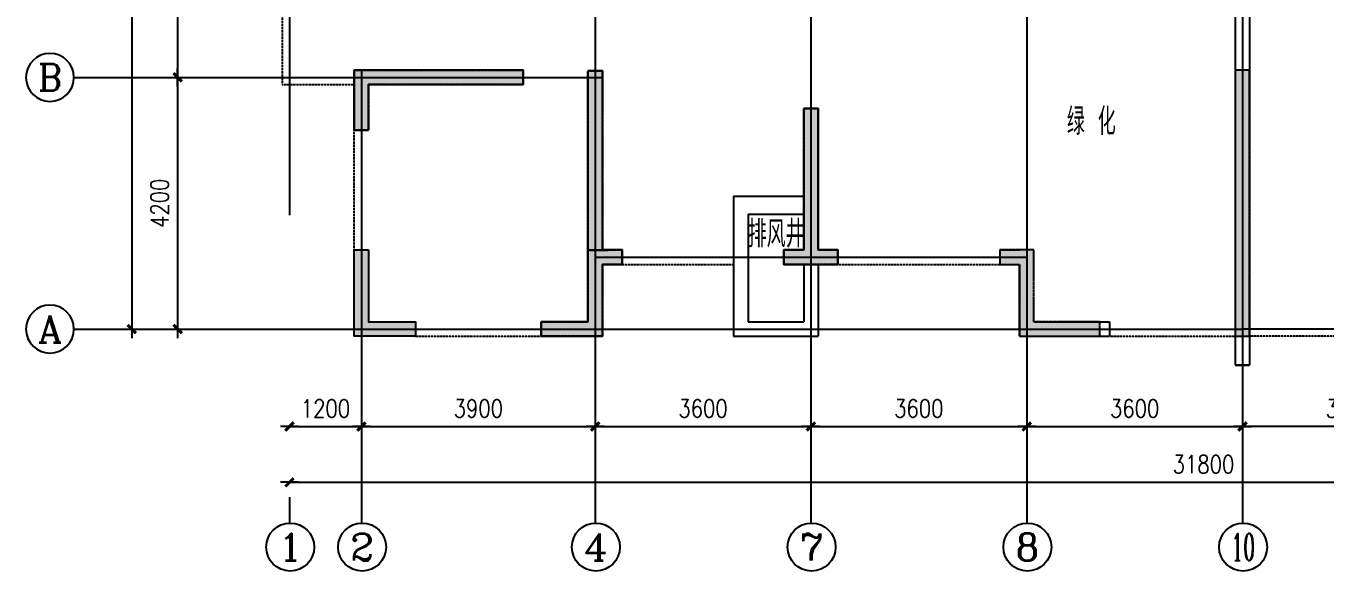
# Model space of a CAD drawing. Extents: x -170759 to 304867, y -311201 to 112352.
# Drawn here: x 190802 to 212477, y 30701 to 39798 of the extents above; entities that cross this region are included whole.
import ezdxf
from ezdxf.enums import TextEntityAlignment as Align

# ---------------------------------------------------------------- set-up
doc = ezdxf.new("R2010")
doc.units = 0
for name, pattern in [('ACAD_ISO04W100', [30.5, 24, -3, 0.5, -3]), ('DASH', [0.35, 0.25, -0.1]), ('DOTE', [2.42, 2, -0.2, 0.02, -0.2])]:
    doc.linetypes.add(name, pattern=pattern)
doc.layers.get('0').update_dxf_attribs({"linetype": 'CONTINUOUS'})
doc.layers.get('DEFPOINTS').update_dxf_attribs({"linetype": 'CONTINUOUS'})
for name, color, linetype in [('AXIS', 3, 'CONTINUOUS'), ('AXIS_TEXT', 7, 'CONTINUOUS'), ('DOOR', 2, 'CONTINUOUS'), ('DOTE', 251, 'CONTINUOUS'), ('TEX', 7, 'CONTINUOUS'), ('TXT', 3, 'CONTINUOUS'), ('WALL', 7, 'CONTINUOUS'), ('ZXX', 2, 'ACAD_ISO04W100')]:
    doc.layers.add(name, color=color, linetype=linetype)
doc.styles.add('COMPLEX', font='COMPLEX')
doc.styles.add('DIM_FONT', font='SIMPLEX.shx', dxfattribs={"width": 0.8})
doc.styles.add('HZTXT', font='txt.shx', dxfattribs={"width": 0.8, "bigfont": 'hztxt.shx'})
doc.styles.add('HZXXX', font='romans', dxfattribs={"width": 0.7, "bigfont": 'hzs'})
doc.dimstyles.new('AXIS', dxfattribs={"dimtxt": 300, "dimasz": 1, "dimexe": 250, "dimexo": 300, "dimgap": 150, "dimtad": 1, "dimdec": 0, "dimdsep": 46, "dimtxsty": 'DIM_FONT', "dimblk": '_DIMX', "dimblk1": '_DIMX', "dimblk2": '_DIMX', "dimcen": 2.5, "dimse1": 1, "dimse2": 1, "dimclrd": 3, "dimclre": 3, "dimclrt": 7, "dimadec": 0, "dimazin": 0, "dimtfac": 1, "dimtdec": 0, "dimtix": 1, "dimtmove": 2, "dimatfit": 3, "dimldrblk": '_DIMX', "dimfxl": 0, "dimtolj": 1, "dimtzin": 0, "dimarcsym": 0})

# ---------------------------------------------------------------- blocks, each defined once
blk = doc.blocks.new('_DIMX')
blk.add_line((-150, 0), (150, 0))
at = {"const_width": 50}
blk.add_lwpolyline([(-70, -70), (70, 70)], dxfattribs=at)
blk = doc.blocks.new('_AXISO')
blk.add_circle((0, 0), 0.5)
at = {"layer": 'AXIS_TEXT', "style": 'COMPLEX', "width": 1.041667}
blk.add_attdef('A', text='', height=0.56, dxfattribs=at).set_placement((-0.25, -0.28), (0.25, -0.28), align=Align.FIT)
blk = doc.blocks.new('*D336')
at = {"layer": 'AXIS', "color": 3, "lineweight": -2}
blk.add_line((193333, 42239), (193333, 38941), dxfattribs=at)
at = {"layer": 'DEFPOINTS', "color": 0}
for p in [(195200, 42240), (193333, 38940), (195200, 38940)]:
    blk.add_point(p, dxfattribs=at)
at = {"layer": 'AXIS', "color": 3, "lineweight": -2}
for p, rotation in [((193333, 42240), 90), ((193333, 38940), 270)]:
    blk.add_blockref('_DIMX', p, dxfattribs=dict(at, rotation=rotation))
at = {"layer": 'AXIS', "color": 7, "insert": (193033, 40590), "char_height": 300, "attachment_point": 5, "rotation": 90, "style": 'DIM_FONT'}
blk.add_mtext('\\A1;3300', dxfattribs=at)
blk = doc.blocks.new('*D337')
at = {"layer": 'AXIS', "color": 3, "lineweight": -2}
blk.add_line((192567, 49139), (192567, 34741), dxfattribs=at)
at = {"layer": 'DEFPOINTS', "color": 0}
for p in [(194282, 49140), (192567, 34740), (194282, 34740)]:
    blk.add_point(p, dxfattribs=at)
at = {"layer": 'AXIS', "color": 3, "lineweight": -2}
for p, rotation in [((192567, 49140), 90), ((192567, 34740), 270)]:
    blk.add_blockref('_DIMX', p, dxfattribs=dict(at, rotation=rotation))
at = {"layer": 'AXIS', "color": 7, "insert": (192267, 41402), "char_height": 300, "attachment_point": 5, "rotation": 90, "style": 'DIM_FONT'}
blk.add_mtext('\\A1;14400', dxfattribs=at)
blk = doc.blocks.new('*D338')
at = {"layer": 'AXIS', "color": 3, "lineweight": -2}
blk.add_line((193333, 38939), (193333, 34741), dxfattribs=at)
at = {"layer": 'DEFPOINTS', "color": 0}
for p in [(195200, 38940), (193333, 34740), (195200, 34740)]:
    blk.add_point(p, dxfattribs=at)
at = {"layer": 'AXIS', "color": 3, "lineweight": -2}
for p, rotation in [((193333, 38940), 90), ((193333, 34740), 270)]:
    blk.add_blockref('_DIMX', p, dxfattribs=dict(at, rotation=rotation))
at = {"layer": 'AXIS', "color": 7, "insert": (193033, 36840), "char_height": 300, "attachment_point": 5, "rotation": 90, "style": 'DIM_FONT'}
blk.add_mtext('\\A1;4200', dxfattribs=at)
blk = doc.blocks.new('*D356')
at = {"layer": 'AXIS', "color": 3, "lineweight": -2}
blk.add_line((214699, 33113), (211101, 33113), dxfattribs=at)
at = {"layer": 'DEFPOINTS', "color": 0}
for p in [(211100, 33974), (214700, 33974), (211100, 33113)]:
    blk.add_point(p, dxfattribs=at)
at = {"layer": 'AXIS', "color": 3, "lineweight": -2, "rotation": 180}
blk.add_blockref('_DIMX', (211100, 33113), dxfattribs=at)
at = {"layer": 'AXIS', "color": 3, "lineweight": -2}
blk.add_blockref('_DIMX', (214700, 33113), dxfattribs=at)
at = {"layer": 'AXIS', "color": 7, "insert": (212900, 33413), "char_height": 300, "attachment_point": 5, "style": 'DIM_FONT'}
blk.add_mtext('\\A1;3600', dxfattribs=at)

msp = doc.modelspace()

# ---------------------------------------------------------------- hatches: boundary and pattern name
at = {"layer": 'ZXX'}
h = msp.add_hatch(color=256, dxfattribs=at)
h.paths.add_polyline_path([(199099.50572, 38939.63652), (199099.50572, 39059.63652), (196399.50572, 39059.63652), (196399.50572, 38939.63652)])
h.paths.add_polyline_path([(196399.50572, 38939.63652), (196399.50572, 38059.63652), (196519.50572, 38059.63652), (196519.50572, 38819.63652), (199099.50572, 38819.63652), (199099.50572, 38939.63652)])
h.paths.add_polyline_path([(196399.50572, 38939.63652), (196279.50572, 38939.63652), (196279.50572, 38059.63652), (196399.50572, 38059.63652)])
h.paths.add_polyline_path([(196399.50572, 39059.63652), (196279.50572, 39059.63652), (196279.50572, 38939.63652), (196399.50572, 38939.63652)])
msp.add_hatch(color=256, dxfattribs=at).paths.add_polyline_path([(200419.50572, 39051.45781), (200179.50572, 39051.45781), (200179.50572, 36058.05454), (200419.50572, 36058.72064)])
h = msp.add_hatch(color=256, dxfattribs=at)
h.paths.add_polyline_path([(211099.50572, 38939.63652), (211219.50572, 38939.63652), (211219.50572, 39059.63652), (210979.50572, 39059.63652), (210979.50572, 38939.63652)])
h.paths.add_polyline_path([(210979.50572, 34739.63652), (211099.50572, 34739.63652), (211219.50572, 34739.63652), (211219.50572, 38939.63652), (211099.50572, 38939.63652), (210979.50572, 38939.63652)])
h.paths.add_polyline_path([(211219.50572, 34619.63652), (211219.50572, 34739.63652), (211099.50572, 34739.63652), (210979.50572, 34739.63652), (210979.50572, 34619.63652)])
h = msp.add_hatch(color=256, dxfattribs=at)
h.paths.add_polyline_path([(203899.50572, 38419.63652), (203779.50572, 38419.63652), (203779.50572, 36059.63652), (203449.50572, 36059.63652), (203449.50572, 35939.63652), (203899.50572, 35939.63652)])
h.paths.add_polyline_path([(204019.50572, 38419.63652), (203899.50572, 38419.63652), (203899.50572, 35939.63652), (204349.50572, 35939.63652), (204349.50572, 36059.63652), (204019.50572, 36059.63652)])
h.paths.add_polyline_path([(204349.50572, 35939.63652), (203899.50572, 35939.63652), (203899.50572, 35819.63652), (204349.50572, 35819.63652)])
h.paths.add_polyline_path([(203899.50572, 35939.63652), (203449.50572, 35939.63652), (203449.50572, 35819.63652), (203899.50572, 35819.63652)])
h = msp.add_hatch(color=256, dxfattribs=at)
h.paths.add_polyline_path([(196519.50572, 36059.63652), (196399.50572, 36059.63652), (196399.50572, 34739.63652), (197299.50572, 34739.63652), (197299.50572, 34859.63652), (196519.50572, 34859.63652)])
h.paths.add_polyline_path([(196399.50572, 36059.63652), (196279.50572, 36059.63652), (196279.50572, 34739.63652), (196399.50572, 34739.63652)])
h.paths.add_polyline_path([(197299.50572, 34739.63652), (196399.50572, 34739.63652), (196399.50572, 34619.63652), (197299.50572, 34619.63652)])
h.paths.add_polyline_path([(196399.50572, 34739.63652), (196279.50572, 34739.63652), (196279.50572, 34619.63652), (196399.50572, 34619.63652)])
h = msp.add_hatch(color=256, dxfattribs=at)
h.paths.add_polyline_path([(200299.50572, 35939.63652), (200299.50572, 34739.63652), (200419.50572, 34739.63652), (200419.50572, 35819.63652), (200749.50572, 35819.63652), (200749.50572, 35939.63652)])
h.paths.add_polyline_path([(200299.50572, 36058.38759), (200299.50572, 35939.63652), (200749.50572, 35939.63652), (200749.50572, 36059.63652)])
h.paths.add_polyline_path([(200179.50572, 34859.63652), (199399.50572, 34859.63652), (199399.50572, 34739.63652), (200299.50572, 34739.63652), (200299.50572, 36058.38759), (200179.50572, 36058.05454)])
h.paths.add_polyline_path([(200299.50572, 34619.63652), (200419.50572, 34619.63652), (200419.50572, 34739.63652), (200399.50572, 34739.63652), (200299.50572, 34739.63652)])
h.paths.add_polyline_path([(200299.50572, 34619.63652), (200299.50572, 34739.63652), (199399.50572, 34739.63652), (199399.50572, 34619.63652)])
h = msp.add_hatch(color=256, dxfattribs=at)
h.paths.add_polyline_path([(207499.50572, 36059.63652), (207049.50572, 36059.63652), (207049.50572, 35939.63652), (207499.50572, 35939.63652)])
h.paths.add_polyline_path([(207499.50572, 35939.63652), (207049.50572, 35939.63652), (207049.50572, 35819.63652), (207379.50572, 35819.63652), (207379.50572, 34739.63652), (207499.50572, 34739.63652)])
h.paths.add_polyline_path([(207619.50572, 36059.63652), (207499.50572, 36059.63652), (207499.50572, 34739.63652), (208719.50572, 34739.63652), (208719.50572, 34859.63652), (207619.50572, 34859.63652)])
h.paths.add_polyline_path([(208719.50572, 34739.63652), (207499.50572, 34739.63652), (207499.50572, 34619.63652), (208719.50572, 34619.63652)])
h.paths.add_polyline_path([(207499.50572, 34739.63652), (207379.50572, 34739.63652), (207379.50572, 34619.63652), (207499.50572, 34619.63652)])

# ---------------------------------------------------------------- linework, layer by layer
at = {"layer": 'AXIS'}
for p, q in [((191602.36587, 38939.63652), (191966.15984, 38939.63652)), ((191602.36587, 34739.63652), (191966.15984, 34739.63652)), ((195199.50572, 31932.34873), (195199.50572, 31501.22938)), ((196399.50572, 31932.34873), (196399.50572, 31501.22938)), ((200299.50572, 31932.34873), (200299.50572, 31501.22938)), ((203899.50572, 31932.34873), (203899.50572, 31501.22938)), ((207499.50572, 31932.34873), (207499.50572, 31501.22938)), ((211099.50572, 31932.34873), (211099.50572, 31501.22938))]:
    msp.add_line(p, q, dxfattribs=at)
at = {"layer": 'DOOR', "linetype": 'DASH'}
for p, q in [((195079.50572, 40139.63652), (195079.50572, 38819.63652)), ((196279.50572, 34619.63652), (196279.50572, 39059.63652)), ((195079.50572, 38819.63652), (196279.50572, 38819.63652)), ((200749.50572, 35819.63652), (202609.50572, 35819.63652)), ((204349.50572, 35819.63652), (207049.50572, 35819.63652)), ((197299.50572, 34619.63652), (199399.50572, 34619.63652)), ((208879.50572, 34619.63652), (210979.50572, 34619.63652)), ((213319.50572, 34619.63652), (211219.50572, 34619.63652))]:
    msp.add_line(p, q, dxfattribs=at)
at = {"layer": 'DOOR'}
for p, q in [((202609.50572, 36959.63652), (203779.50572, 36959.63652)), ((202609.50572, 36959.63652), (202609.50572, 34619.63652)), ((202849.50572, 36659.63652), (203779.50572, 36659.63652)), ((202849.50572, 36659.63652), (202849.50572, 34859.63652)), ((203779.50572, 35819.63652), (203779.50572, 34859.63652)), ((204019.50572, 35819.63652), (204019.50572, 34619.63652)), ((202849.50572, 34859.63652), (203779.50572, 34859.63652)), ((202609.50572, 34619.63652), (204019.50572, 34619.63652))]:
    msp.add_line(p, q, dxfattribs=at)
at = {"layer": 'DOTE', "linetype": 'DOTE', "ltscale": 0.5}
for p, q in [((195199.50572, 51580.71952), (195199.50572, 36639.63652)), ((211099.50572, 51580.71952), (211099.50572, 31719.02582)), ((207499.50572, 44939.63652), (207499.50572, 31719.02582)), ((211099.50572, 45059.63652), (211099.50572, 33973.70595)), ((211099.50572, 45059.63652), (211099.50572, 33973.70595)), ((203899.50572, 43259.63652), (203899.50572, 31719.02582)), ((200299.50572, 40739.63652), (200299.50572, 31719.02582)), ((196399.50572, 39059.63652), (196399.50572, 31719.02582)), ((191639.96073, 38939.63652), (200419.50572, 38939.63652)), ((195199.50572, 38939.63652), (200419.50572, 38939.63652)), ((200299.50572, 35939.63652), (207499.50572, 35939.63652)), ((200299.50572, 35939.63652), (207499.50572, 35939.63652)), ((191639.96073, 34739.63652), (211099.50572, 34739.63652)), ((230042.56401, 34739.63652), (211099.50572, 34739.63652))]:
    msp.add_line(p, q, dxfattribs=at)
at = {"layer": 'WALL'}
for p, q in [((210979.50572, 40739.63652), (210979.50572, 34139.63652)), ((211219.50572, 40739.63652), (211219.50572, 34139.63652)), ((203779.50572, 38419.63652), (203779.50572, 37939.63652)), ((203779.50572, 38419.63652), (204019.50572, 38419.63652)), ((204019.50572, 38419.63652), (204019.50572, 36059.63652)), ((203779.50572, 36739.63652), (203779.50572, 36059.63652)), ((204019.50572, 36739.63652), (204019.50572, 36059.63652)), ((203449.50572, 36059.63652), (203449.50572, 35819.63652)), ((203449.50572, 36059.63652), (203779.50572, 36059.63652)), ((204019.50572, 36059.63652), (204349.50572, 36059.63652)), ((204349.50572, 36059.63652), (204349.50572, 35819.63652)), ((207049.50572, 36059.63652), (207379.50572, 36059.63652)), ((207049.50572, 36059.63652), (207049.50572, 35819.63652)), ((203449.50572, 35819.63652), (204349.50572, 35819.63652)), ((207049.50572, 35819.63652), (207379.50572, 35819.63652)), ((207379.50572, 34619.63652), (207379.50572, 35819.63652)), ((207619.50572, 34859.63652), (208879.50572, 34859.63652)), ((208879.50572, 34859.63652), (208879.50572, 34619.63652)), ((208879.50572, 34839.63652), (208879.50572, 34619.63652)), ((207379.50572, 34619.63652), (208879.50572, 34619.63652)), ((211219.50572, 34139.63652), (210979.50572, 34139.63652)), ((210979.50572, 34139.63652), (211219.50572, 34139.63652)), ((211219.50572, 34139.63652), (210979.50572, 34139.63652)), ((210979.50572, 34139.63652), (211219.50572, 34139.63652))]:
    msp.add_line(p, q, dxfattribs=at)
for points in [[(196519.50572, 38059.63652), (196519.50572, 38819.63652), (199099.50572, 38819.63652), (199099.50572, 39059.63652), (196279.50572, 39059.63652), (196279.50572, 38059.63652)], [(200179.50572, 39051.45781), (200179.50572, 34859.63652), (199399.50572, 34859.63652), (199399.50572, 34619.63652), (200419.50572, 34619.63652), (200419.50572, 35819.63652), (200749.50572, 35819.63652), (200748.83963, 36059.63467), (200419.50572, 36059.63652), (200419.50572, 39051.45781)], [(203779.50572, 38419.63652), (203779.50572, 36059.63652), (203449.50572, 36059.63652), (203449.50572, 35819.63652), (204349.50572, 35819.63652), (204349.50572, 36059.63652), (204019.50572, 36059.63652), (204019.50572, 38419.63652)], [(196519.50572, 36059.63652), (196519.50572, 34859.63652), (197299.50572, 34859.63652), (197299.50572, 34619.63652), (196279.50572, 34619.63652), (196279.50572, 36059.63652)]]:
    msp.add_lwpolyline(points, close=True, dxfattribs=at)
at = {"layer": 'ZXX'}
for points in [[(196519.50572, 38059.63652), (196279.50572, 38059.63652), (196279.50572, 39059.63652), (199099.50572, 39059.63652), (199099.50572, 38819.63652), (196519.50572, 38819.63652), (196519.50572, 38059.63652)], [(200179.50572, 36058.05454), (200179.50572, 39051.45781), (200419.50572, 39051.45781), (200419.50572, 36058.05454), (200179.50572, 36058.05454)], [(210979.50572, 34619.63652), (211219.50572, 34619.63652), (211219.50572, 39059.63652), (210979.50572, 39059.63652), (210979.50572, 34619.63652)], [(203449.50572, 35819.63652), (203449.50572, 36059.63652), (203779.50572, 36059.63652), (203779.50572, 38419.63652), (204019.50572, 38419.63652), (204019.50572, 36059.63652), (204349.50572, 36059.63652), (204349.50572, 35819.63652), (203449.50572, 35819.63652)], [(196279.50572, 36059.63652), (196519.50572, 36059.63652), (196519.50572, 34859.63652), (197299.50572, 34859.63652), (197299.50572, 34619.63652), (196279.50572, 34619.63652), (196279.50572, 36059.63652)], [(199399.50572, 34619.63652), (199399.50572, 34859.63652), (200179.50572, 34859.63652), (200179.50572, 36058.05454), (200749.50572, 36059.63652), (200749.50572, 35819.63652), (200419.50572, 35819.63652), (200419.50572, 34619.63652), (199399.50572, 34619.63652)], [(208719.50572, 34619.63652), (208719.50572, 34859.63652), (207619.50572, 34859.63652), (207619.50572, 36059.63652), (207049.50572, 36059.63652), (207049.50572, 35819.63652), (207379.50572, 35819.63652), (207379.50572, 34619.63652), (208719.50572, 34619.63652)]]:
    msp.add_lwpolyline(points, dxfattribs=at)

# ---------------------------------------------------------------- block references
at = {"layer": 'AXIS'}
ref = msp.add_blockref('_AXISO', (191202.36587, 38939.63652), dxfattribs=dict(at, xscale=-800, yscale=800, zscale=800))
ref.add_attrib('A', 'B', dxfattribs={"layer": 'AXIS_TEXT', "height": 448, "style": 'COMPLEX', "width": 1.102941}).set_placement((191002.36587, 38715.63652), (191402.36587, 38715.63652), align=Align.FIT)
ref = msp.add_blockref('_AXISO', (191202.36587, 34739.63652), dxfattribs=dict(at, xscale=-800, yscale=800, zscale=800))
ref.add_attrib('A', 'A', dxfattribs={"layer": 'AXIS_TEXT', "height": 448, "style": 'COMPLEX', "width": 1.041667}).set_placement((191002.36587, 34515.63652), (191402.36587, 34515.63652), align=Align.FIT)
ref = msp.add_blockref('_AXISO', (195210.61231, 31101.3836), dxfattribs=dict(at, xscale=800, yscale=800, zscale=800))
ref.add_attrib('A', '1', dxfattribs={"layer": 'AXIS_TEXT', "height": 448, "style": 'COMPLEX', "width": 2.083333}).set_placement((195010.61231, 30877.3836), (195410.61231, 30877.3836), align=Align.FIT)
ref = msp.add_blockref('_AXISO', (196410.61231, 31101.3836), dxfattribs=dict(at, xscale=800, yscale=800, zscale=800))
ref.add_attrib('A', '2', dxfattribs={"layer": 'AXIS_TEXT', "height": 448, "style": 'COMPLEX', "width": 1.339286}).set_placement((196210.61231, 30877.3836), (196610.61231, 30877.3836), align=Align.FIT)
ref = msp.add_blockref('_AXISO', (200310.61231, 31101.3836), dxfattribs=dict(at, xscale=800, yscale=800, zscale=800))
ref.add_attrib('A', '4', dxfattribs={"layer": 'AXIS_TEXT', "height": 448, "style": 'COMPLEX', "width": 1.171875}).set_placement((200110.61231, 30877.3836), (200510.61231, 30877.3836), align=Align.FIT)
ref = msp.add_blockref('_AXISO', (203910.61231, 31101.3836), dxfattribs=dict(at, xscale=800, yscale=800, zscale=800))
ref.add_attrib('A', '7', dxfattribs={"layer": 'AXIS_TEXT', "height": 448, "style": 'COMPLEX', "width": 1.339286}).set_placement((203710.61231, 30877.3836), (204110.61231, 30877.3836), align=Align.FIT)
ref = msp.add_blockref('_AXISO', (207510.61231, 31101.3836), dxfattribs=dict(at, xscale=800, yscale=800, zscale=800))
ref.add_attrib('A', '8', dxfattribs={"layer": 'AXIS_TEXT', "height": 448, "style": 'COMPLEX', "width": 1.339286}).set_placement((207310.61231, 30877.3836), (207710.61231, 30877.3836), align=Align.FIT)
ref = msp.add_blockref('_AXISO', (211110.61231, 31101.3836), dxfattribs=dict(at, xscale=800, yscale=800, zscale=800))
ref.add_attrib('A', '10', dxfattribs={"layer": 'AXIS_TEXT', "height": 448, "style": 'COMPLEX', "width": 0.646552}).set_placement((210910.61231, 30877.3836), (211310.61231, 30877.3836), align=Align.FIT)

# ---------------------------------------------------------------- texts
at = {"layer": 'TEX', "color": 3, "style": 'HZXXX', "text_generation_flag": 6, "width": 0.7}
msp.add_text('绿 化', height=450, rotation=180, dxfattribs=at).set_placement((208170.17692, 37979.05155))
at = {"layer": 'TXT', "color": 3, "linetype": 'Continuous', "style": 'HZTXT', "width": 0.7}
msp.add_text('排风井', height=450, dxfattribs=at).set_placement((202845.32521, 36101.20138, 0))

# ---------------------------------------------------------------- dimensions: what is measured, and where the dimension line sits
at = {"layer": 'AXIS'}
dim = msp.add_linear_dim(base=(192567.39694, 34739.63652), p1=(194281.83449, 49139.63652), p2=(194281.83449, 34739.63652), angle=270, dimstyle='AXIS', dxfattribs=at)
dim.commit()
dim.dimension.update_dxf_attribs({"geometry": '*D337', "text_midpoint": (192267.39694, 41402.40443), "dimtype": 160})
for base, p1, p2, picture, middle in [((193333.01531, 38939.63652), (195199.50572, 42239.63652), (195199.50572, 38939.63652), '*D336', (193033.01531, 40589.63652)), ((193333.01531, 34739.63652), (195199.50572, 38939.63652), (195199.50572, 34739.63652), '*D338', (193033.01531, 36839.63652))]:
    dim = msp.add_linear_dim(base=base, p1=p1, p2=p2, angle=270, dimstyle='AXIS', override={"dimse1": 1}, dxfattribs=at)
    dim.commit()
    dim.dimension.update_dxf_attribs({"geometry": picture, "text_midpoint": middle})
msp.add_linear_dim(base=(196399.50572, 33113.23569), p1=(195199.50572, 36639.63652), p2=(196399.50572, 33973.70595), dimstyle='AXIS', dxfattribs=at).render()
msp.add_linear_dim(base=(226999.50572, 32182.34873), p1=(195199.50572, 33866.47956), p2=(226999.50572, 33866.47956), location=(210449.01809, 32482.34873), dimstyle='AXIS', dxfattribs=at).render()
for base, p1, p2 in [((200299.50572, 33113.23569), (196399.50572, 33973.70595), (200299.50572, 33973.70595)), ((203899.50572, 33113.23569), (200299.50572, 33973.70595), (203899.50572, 33973.70595)), ((207499.50572, 33113.23569), (203899.50572, 33973.70595), (207499.50572, 33973.70595)), ((211099.50572, 33113.23569), (207499.50572, 33973.70595), (211099.50572, 33973.70595))]:
    msp.add_linear_dim(base=base, p1=p1, p2=p2, dimstyle='AXIS', override={"dimse1": 1}, dxfattribs=at).render()
dim = msp.add_linear_dim(base=(211099.50572, 33113.23569), p1=(214699.50572, 33973.70595), p2=(211099.50572, 33973.70595), dimstyle='AXIS', override={"dimse1": 1}, dxfattribs=at)
dim.commit()
dim.dimension.update_dxf_attribs({"geometry": '*D356', "text_midpoint": (212899.50572, 33413.23569)})

doc.saveas('drawing.dxf')
